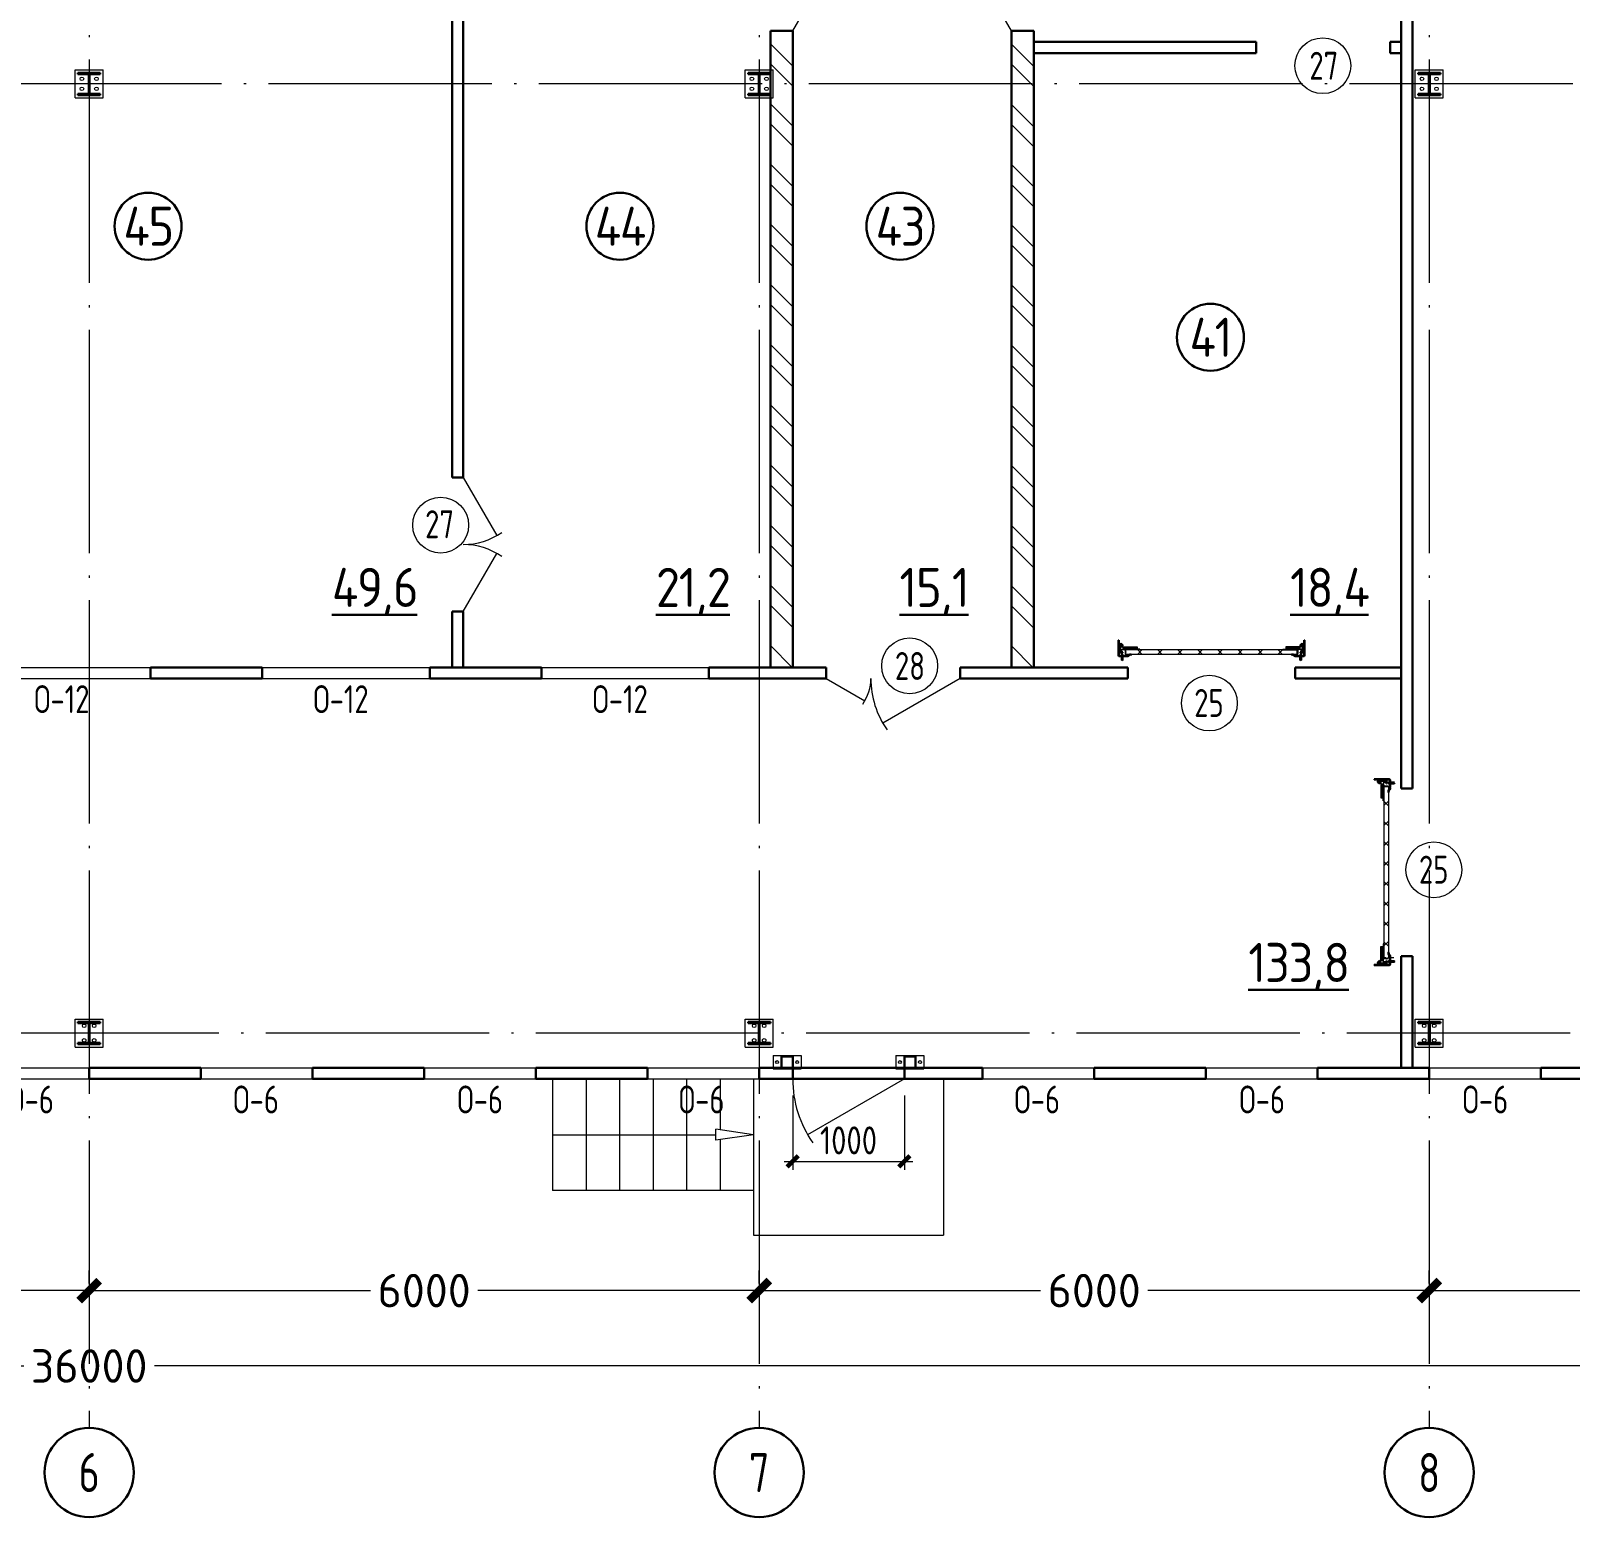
# Model space of a CAD drawing. Extents: x -965262 to 1142518, y -357520 to 71675.
# Drawn here: x -812975 to -799189, y -356582 to -343272 of the extents above; entities that cross this region are included whole.
import ezdxf

# ---------------------------------------------------------------- set-up
doc = ezdxf.new("R2010")
doc.units = 0
doc.header["$LTSCALE"] = 10
doc.linetypes.add('DOTE', pattern=[2.42, 2, -0.2, 0.02, -0.2])
doc.layers.get('0').update_dxf_attribs({"linetype": 'CONTINUOUS', "lineweight": 30})
doc.layers.get('Defpoints').update_dxf_attribs({"linetype": 'CONTINUOUS'})
doc.layers.add('DOTE', color=7, linetype='DOTE', lineweight=9)
doc.styles.add('GOST 2.304', font='isocpeur.ttf', dxfattribs={"width": 0.75, "height": 250})
doc.styles.add('GOST-2.304_Type-B', font='isocpeur.ttf', dxfattribs={"width": 0.9})
doc.styles.get("Standard").update_dxf_attribs({"font": 'isocpeur.ttf', "height": 300})
doc.styles.add('ГОСТ 2м', font='isocpeur.ttf', dxfattribs={"width": 0.8, "height": 250})
doc.dimstyles.get("Standard").update_dxf_attribs({"dimscale": 100, "dimtxt": 300, "dimasz": 1.8, "dimexe": 1.8, "dimexo": 0.625, "dimgap": 0.9, "dimtad": 0, "dimdec": 0, "dimzin": 0, "dimdsep": 46, "dimtxsty": 'Standard', "dimblk": 'ARCHTICK', "dimcen": 0.9, "dimclrd": 256, "dimclre": 256, "dimclrt": 256, "dimadec": 0, "dimazin": 0, "dimtfac": 1, "dimtdec": 0, "dimtofl": 0, "dimtmove": 0, "dimatfit": 3, "dimfxl": 1, "dimtolj": 1, "dimtzin": 0, "dimlwd": 15, "dimlwe": 15, "dimarcsym": 0})
doc.dimstyles.new('ГОСТ 2м', dxfattribs={"dimtxt": 250, "dimasz": 100, "dimexe": 75, "dimexo": 150, "dimgap": 62.5, "dimtad": 1, "dimdec": 0, "dimtxsty": 'ГОСТ 2м', "dimblk": 'ARCHTICK', "dimcen": 150, "dimdle": 75, "dimclrd": 256, "dimclre": 256, "dimclrt": 256, "dimadec": 0, "dimazin": 0, "dimtfac": 1, "dimtdec": 0, "dimtmove": 0, "dimatfit": 3, "dimldrblk": 'OBLIQUE', "dimfxl": 1, "dimlwd": 15, "dimlwe": 15, "dimarcsym": 0})

# ---------------------------------------------------------------- blocks, each defined once
blk = doc.blocks.new('EC3')
at = {"lineweight": 15}
for p, q in [((67649, 6194), (67649, 4528)), ((68449, 6194), (67649, 6194)), ((68449, 6194), (68449, 4528)), ((68449, 4528), (67649, 4528))]:
    blk.add_line(p, q, dxfattribs=at)
for p, q in [((68382, 5694), (67715, 5694)), ((67715, 5694), (67715, 5028)), ((68382, 5694), (68382, 5028)), ((68382, 5028), (67715, 5028))]:
    blk.add_line(p, q)
for centre in [(68049, 5961), (68049, 4761)]:
    blk.add_circle(centre, 86.7, dxfattribs=at)
blk = doc.blocks.new('MC2#1')
at = {"lineweight": 15}
for p, q in [((-47725, -10175), (-47475, -10175)), ((-47725, -10425), (-47725, -10175)), ((-47475, -10425), (-47475, -10175)), ((-47725, -10425), (-47475, -10425))]:
    blk.add_line(p, q, dxfattribs=at)
for p, q in [((-47700, -10200), (-47500, -10200)), ((-47700, -10212), (-47700, -10200)), ((-47500, -10212), (-47500, -10200)), ((-47700, -10212), (-47604, -10212)), ((-47604, -10388), (-47604, -10212)), ((-47596, -10388), (-47596, -10212)), ((-47596, -10212), (-47500, -10212)), ((-47700, -10400), (-47700, -10388)), ((-47700, -10388), (-47604, -10388)), ((-47700, -10400), (-47500, -10400)), ((-47596, -10388), (-47500, -10388)), ((-47500, -10400), (-47500, -10388))]:
    blk.add_line(p, q)
for centre, major_axis, start_param, end_param in [((-47645, -10235), (-11.3, -11.3), 0.785398, 7.068583), ((-47555, -10235), (-11.3, -11.3), 0.785398, 7.068583), ((-47645, -10365), (-11.3, 11.3), 2.356194490191857, 8.639379797371443), ((-47555, -10365), (-11.3, 11.3), 2.356194490191857, 8.639379797371443)]:
    blk.add_ellipse(centre, major_axis=major_axis, ratio=1, start_param=start_param, end_param=end_param, dxfattribs=at)
blk = doc.blocks.new('MC2')
at = {"lineweight": 15}
for p, q in [((68127, 41566), (68127, 39900)), ((69794, 41566), (68127, 41566)), ((69794, 41566), (69794, 39900)), ((69794, 39900), (68127, 39900))]:
    blk.add_line(p, q, dxfattribs=at)
for p, q in [((69627, 41400), (68294, 41400)), ((68294, 41400), (68294, 41320)), ((69627, 41400), (69627, 41320)), ((68934, 41320), (68294, 41320)), ((68934, 41320), (68934, 40146)), ((69627, 41320), (68987, 41320)), ((68987, 41320), (68987, 40146)), ((68934, 40146), (68294, 40146)), ((68294, 40146), (68294, 40066)), ((69627, 40066), (68294, 40066)), ((69627, 40146), (68987, 40146)), ((69627, 40146), (69627, 40066))]:
    blk.add_line(p, q)
for centre in [(68527, 41033), (68527, 40433), (69394, 41033), (69394, 40433)]:
    blk.add_circle(centre, 107, dxfattribs=at)
blk = doc.blocks.new('anchor.bolt')
for p, q in [((-0.07, 0), (-0.07, -0.72)), ((0.07, 0), (0.07, -0.06)), ((-0.1, -0.04), (-0.07, -0.03)), ((-0.1, -0.04), (0.09, -0.06)), ((0.07, -0.07), (-0.1, -0.04)), ((-0.1, -0.11), (-0.07, -0.1)), ((-0.1, -0.11), (0.09, -0.13)), ((0.07, -0.14), (-0.1, -0.11)), ((-0.1, -0.18), (-0.07, -0.17)), ((-0.1, -0.18), (0.09, -0.2)), ((0.07, -0.21), (-0.1, -0.18)), ((-0.1, -0.25), (-0.07, -0.24)), ((-0.1, -0.25), (0.09, -0.27)), ((0.07, -0.28), (-0.1, -0.25)), ((-0.1, -0.32), (-0.07, -0.31)), ((-0.1, -0.32), (0.09, -0.34)), ((0.07, -0.35), (-0.1, -0.32)), ((-0.1, -0.39), (-0.07, -0.38)), ((-0.1, -0.39), (0.09, -0.41)), ((0.07, -0.42), (-0.1, -0.39)), ((-0.1, -0.46), (-0.07, -0.45)), ((-0.1, -0.46), (0.09, -0.48)), ((0.07, -0.49), (-0.1, -0.46)), ((-0.1, -0.53), (-0.07, -0.52)), ((-0.1, -0.53), (0.09, -0.55)), ((0.07, -0.56), (-0.1, -0.53)), ((-0.09, -0.6), (-0.07, -0.59)), ((-0.09, -0.6), (0.09, -0.62)), ((0.07, -0.63), (-0.09, -0.6)), ((-0.07, -0.72), (0, -0.8)), ((-0.04, -0.62), (-0.06, -0.63)), ((-0.06, -0.64), (-0.06, -0.63)), ((-0.06, -0.73), (-0.06, -0.64)), ((0, -0.79), (-0.06, -0.73)), ((-0.01, -0.63), (-0.04, -0.62)), ((-0.03, -0.63), (0, -0.79)), ((-0.03, -0.63), (0.01, -0.78)), ((-0.02, -0.63), (0.01, -0.77)), ((-0.01, -0.63), (0.02, -0.76)), ((0.03, -0.69), (-0.01, -0.63)), ((0, -0.64), (0.03, -0.75)), ((0, -0.8), (0.07, -0.72)), ((0, -0.79), (0.03, -0.74)), ((0.01, -0.66), (0.03, -0.74)), ((0.03, -0.74), (0.03, -0.69)), ((0.07, -0.06), (0.09, -0.06)), ((0.09, -0.06), (0.07, -0.07)), ((0.07, -0.07), (0.07, -0.13)), ((0.07, -0.13), (0.09, -0.13)), ((0.09, -0.13), (0.07, -0.14)), ((0.07, -0.14), (0.07, -0.2)), ((0.07, -0.2), (0.09, -0.2)), ((0.09, -0.2), (0.07, -0.21)), ((0.07, -0.21), (0.07, -0.27)), ((0.07, -0.27), (0.09, -0.27)), ((0.09, -0.27), (0.07, -0.28)), ((0.07, -0.28), (0.07, -0.34)), ((0.07, -0.33), (0.09, -0.34)), ((0.09, -0.34), (0.07, -0.35)), ((0.07, -0.35), (0.07, -0.41)), ((0.07, -0.4), (0.09, -0.41)), ((0.09, -0.41), (0.07, -0.42)), ((0.07, -0.42), (0.07, -0.48)), ((0.07, -0.47), (0.09, -0.48)), ((0.09, -0.48), (0.07, -0.49)), ((0.07, -0.49), (0.07, -0.55)), ((0.07, -0.55), (0.09, -0.55)), ((0.09, -0.55), (0.07, -0.56)), ((0.07, -0.56), (0.07, -0.62)), ((0.09, -0.62), (0.07, -0.63)), ((0.07, -0.62), (0.09, -0.62)), ((0.07, -0.63), (0.07, -0.72))]:
    blk.add_line(p, q)
blk.add_arc((0.16, -0.64), 0.222, 187.9982, 219.836)
blk = doc.blocks.new('Крепеж_ворот')
at = {"lineweight": 15}
h = blk.add_hatch(dxfattribs=at)
h.set_pattern_fill('ANSI31', color=256, scale=2, angle=180)
h.set_pattern_definition([(225, (746089.599, 74802.7244), (4.49013, -4.49013), [])])
h.paths.add_polyline_path([(746087, 74804), (746087, 74802), (746091, 74802), (746094, 74802), (746094, 74804)], flags=17)
h.paths.add_polyline_path([(746116, 74802, 0.165118), (746120, 74803), (746124, 74806, -0.301689), (746131, 74807), (746135, 74805, 0.130081), (746138, 74804), (746142, 74804), (746142, 74806), (746138, 74806, -0.130081), (746136, 74807), (746133, 74809, 0.301689), (746123, 74808), (746118, 74805, -0.165112), (746116, 74804), (746064, 74804, -0.414223), (746061, 74807), (746061, 74868), (746059, 74868), (746059, 74869), (746059, 74870), (746059, 74870), (746059, 74871), (746059, 74872), (746059, 74872), (746059, 74873), (746059, 74874), (746059, 74875), (746059, 74876), (746059, 74876), (746059, 74877), (746059, 74877), (746059, 74878), (746059, 74879), (746059, 74879), (746061, 74879), (746061, 74945), (746058, 74945), (746058, 74807, 0.41422), (746064, 74802)])
h = blk.add_hatch(dxfattribs=at)
h.set_pattern_fill('ANSI31', color=256, scale=2, angle=90)
h.set_pattern_definition([(135, (736343.8085, 75928.334), (-4.490128, -4.490128), [])])
edge = h.paths.add_edge_path()
edge.add_ellipse((746065, 74838), major_axis=(-1.67, 1.67), ratio=1, start_angle=45, end_angle=135, ccw=False)
edge.add_line((746063, 74838), (746063, 74868))
edge.add_line((746063, 74868), (746061, 74868))
edge.add_line((746061, 74868), (746061, 74838))
edge.add_ellipse((746065, 74838), major_axis=(-2.89, 2.89), ratio=1, start_angle=45, end_angle=135)
edge.add_line((746065, 74834), (746097, 74834))
edge.add_line((746097, 74834), (746097, 74836))
edge.add_line((746097, 74836), (746065, 74836))
edge = h.paths.add_edge_path()
edge.add_ellipse((746065, 74890), major_axis=(2.89, 2.89), ratio=1, start_angle=106, end_angle=135)
edge.add_line((746061, 74890), (746061, 74879))
edge.add_line((746061, 74879), (746063, 74879))
edge.add_line((746063, 74879), (746063, 74890))
edge.add_ellipse((746065, 74890), major_axis=(-1.67, 1.67), ratio=1, start_angle=16, end_angle=45, ccw=False)
edge.add_line((746063, 74891), (746070, 74904))
edge.add_ellipse((746079, 74899), major_axis=(7.45, 7.45), ratio=1, start_angle=-3, end_angle=106, ccw=False)
edge.add_line((746087, 74906), (746097, 74894))
edge.add_line((746097, 74894), (746099, 74895))
edge.add_line((746099, 74895), (746088, 74907))
edge.add_ellipse((746079, 74899), major_axis=(8.67, 8.67), ratio=1, start_angle=-3, end_angle=106)
edge.add_line((746068, 74905), (746062, 74892))
h = blk.add_hatch(color=256, dxfattribs=at)
h.dxf.hatch_style = 1
h.paths.add_polyline_path([(746146, 74809), (746143, 74810, 0.10613), (746142, 74810), (746136, 74809, -0.181324), (746135, 74810, 0.335683), (746120, 74809, -0.119126), (746119, 74809, 0.371631), (746118, 74808), (746118, 74808, 0.451909), (746119, 74807, 0.124341), (746121, 74808, -0.343618), (746134, 74808, 0.181324), (746137, 74808), (746143, 74808, -0.110452), (746143, 74808), (746147, 74807, -0.710497), (746147, 74805), (746143, 74804), (746136, 74804, -0.178994), (746133, 74805, 0.369834), (746130, 74805, -0.178993), (746127, 74804), (746122, 74804, 0.120709), (746122, 74804), (746120, 74803, -0.017147), (746119, 74802, 0.538795), (746120, 74802), (746127, 74802, 0.207608), (746131, 74804, -0.433918), (746132, 74804, 0.207608), (746135, 74802), (746143, 74802, 0.079707), (746143, 74802), (746148, 74804, 0.461502), (746149, 74807, -0.250825), (746149, 74808, -0.128039), (746173, 74816, 0.416657), (746174, 74816), (746174, 74817, 0.409849), (746173, 74817, 0.127248)])
for p, q in [((746058, 74807), (746058, 74945)), ((746058, 74945), (746061, 74945)), ((746059, 74879), (746063, 74879)), ((746059, 74868), (746059, 74879)), ((746059, 74868), (746063, 74868)), ((746061, 74879), (746061, 74945)), ((746061, 74879), (746061, 74890)), ((746061, 74807), (746061, 74868)), ((746061, 74838), (746061, 74868)), ((746068, 74905), (746062, 74892)), ((746070, 74904), (746063, 74891)), ((746063, 74838), (746063, 74890)), ((746064, 74883), (746063, 74883)), ((746064, 74865), (746063, 74865)), ((746064, 74883), (746064, 74874)), ((746067, 74880), (746064, 74883)), ((746064, 74875), (746064, 74873)), ((746064, 74874), (746064, 74865)), ((746067, 74868), (746064, 74865)), ((746067, 74880), (746067, 74875)), ((746067, 74873), (746067, 74868)), ((746087, 74906), (746097, 74894)), ((746088, 74907), (746099, 74895)), ((746097, 74894), (746099, 74895)), ((746064, 74804), (746116, 74804)), ((746064, 74802), (746116, 74802)), ((746097, 74836), (746065, 74836)), ((746097, 74834), (746065, 74834)), ((746079, 74806), (746102, 74806)), ((746079, 74806), (746079, 74804)), ((746079, 74804), (746102, 74804)), ((746082, 74814), (746081, 74813)), ((746081, 74813), (746081, 74806)), ((746099, 74814), (746082, 74814)), ((746086, 74813), (746086, 74806)), ((746095, 74813), (746095, 74806)), ((746097, 74834), (746097, 74836)), ((746099, 74814), (746100, 74813)), ((746100, 74813), (746100, 74806)), ((746102, 74806), (746102, 74804)), ((746118, 74805), (746123, 74808)), ((746120, 74803), (746124, 74806)), ((746135, 74805), (746131, 74807)), ((746136, 74807), (746133, 74809)), ((746142, 74806), (746138, 74806)), ((746138, 74804), (746142, 74804)), ((746142, 74806), (746142, 74804)), ((746142, 74804), (746142, 74806)), ((746143, 74804), (746147, 74805)), ((746143, 74802), (746148, 74804)), ((746174, 74817), (746174, 74816))]:
    blk.add_line(p, q)
for p, q in [((746061, 74879), (746061, 74881)), ((746061, 74834), (746061, 74868)), ((746063, 74883), (746063, 74874)), ((746063, 74874), (746063, 74865)), ((746073, 74842), (746073, 74905)), ((746073, 74896), (746077, 74892)), ((746073, 74851), (746077, 74855)), ((746074, 74886), (746074, 74861)), ((746074, 74880), (746076, 74880)), ((746074, 74867), (746076, 74867)), ((746076, 74886), (746076, 74883)), ((746076, 74883), (746076, 74886)), ((746076, 74886), (746077, 74886)), ((746076, 74864), (746076, 74883)), ((746077, 74873), (746076, 74880)), ((746076, 74880), (746076, 74867)), ((746077, 74873), (746076, 74867)), ((746076, 74864), (746076, 74861)), ((746076, 74864), (746076, 74861)), ((746076, 74861), (746077, 74861)), ((746077, 74886), (746077, 74892)), ((746077, 74861), (746077, 74855)), ((746081, 74898), (746081, 74886)), ((746081, 74849), (746081, 74861)), ((746087, 74898), (746082, 74898)), ((746082, 74886), (746087, 74886)), ((746082, 74861), (746087, 74861)), ((746087, 74899), (746087, 74898)), ((746087, 74886), (746087, 74898)), ((746087, 74886), (746098, 74886)), ((746087, 74849), (746087, 74861)), ((746087, 74861), (746098, 74861)), ((746099, 74885), (746099, 74883)), ((746099, 74883), (746099, 74864)), ((746099, 74882), (746100, 74882)), ((746099, 74865), (746100, 74865)), ((746099, 74862), (746099, 74864)), ((746100, 74861), (746100, 74886)), ((746100, 74886), (746110, 74886)), ((746100, 74861), (746110, 74861)), ((746110, 74861), (746110, 74886)), ((746110, 74881), (746225, 74881)), ((746110, 74865), (746212, 74865)), ((746114, 74877), (746225, 74877)), ((746250, 74859), (746250, 74863)), ((746087, 74849), (746082, 74849)), ((746087, 74847), (746087, 74849))]:
    blk.add_line(p, q, dxfattribs=at)
at = {"lineweight": 15, "ltscale": 0.5}
for p, q in [((746076, 74886), (746074, 74886)), ((746076, 74861), (746074, 74861))]:
    blk.add_line(p, q, dxfattribs=at)
at = {"lineweight": 15, "extrusion": (-1.7375e-14, 1, 0)}
for p, q in [((746113, 74884), (746225, 74884)), ((746113, 74863), (746113, 74884)), ((746113, 74863), (746136, 74863)), ((746117, 74857), (746117, 74829)), ((746121, 74857), (746121, 74829)), ((746123, 74863), (746123, 74863)), ((746250, 74863), (746123, 74863)), ((746250, 74859), (746123, 74859)), ((746136, 74882), (746157, 74882)), ((746136, 74863), (746136, 74882)), ((746157, 74882), (746157, 74863)), ((746157, 74863), (746212, 74863)), ((746117, 74826), (746119, 74823)), ((746119, 74823), (746123, 74825)), ((746123, 74825), (746121, 74828)), ((746124, 74840), (746124, 74849))]:
    blk.add_line(p, q, dxfattribs=at)
at = {"lineweight": 15, "ltscale": 0.5, "extrusion": (-1.7375e-14, 1, 0)}
for p, q in [((746113, 74880), (746225, 74880)), ((746136, 74866), (746113, 74866)), ((746115, 74871), (746120, 74871)), ((746121, 74857), (746117, 74857)), ((746117, 74852), (746117, 74854)), ((746123, 74869), (746123, 74863)), ((746123, 74863), (746123, 74859)), ((746140, 74863), (746140, 74859)), ((746153, 74863), (746153, 74859)), ((746212, 74866), (746157, 74866)), ((746173, 74863), (746173, 74859)), ((746121, 74840), (746117, 74840)), ((746117, 74837), (746117, 74835)), ((746121, 74829), (746117, 74829)), ((746120, 74839), (746120, 74850)), ((746124, 74848), (746120, 74848)), ((746124, 74841), (746120, 74841))]:
    blk.add_line(p, q, dxfattribs=at)
at = {"lineweight": 15, "extrusion": (-2.77556e-16, -1, 0)}
for p, q in [((746225, 74866), (746114, 74866)), ((746128, 74866), (746128, 74863)), ((746138, 74866), (746138, 74863)), ((746164, 74866), (746164, 74863)), ((746174, 74866), (746174, 74863)), ((746201, 74866), (746201, 74863)), ((746210, 74866), (746210, 74863)), ((746225, 74884), (746225, 74863))]:
    blk.add_line(p, q, dxfattribs=at)
at = {"extrusion": (-1, -4.26669e-14, 0)}
for p, q in [((746118, 74808), (746118, 74808)), ((746136, 74809), (746142, 74810)), ((746143, 74808), (746137, 74808)), ((746143, 74810), (746146, 74809)), ((746147, 74807), (746143, 74808))]:
    blk.add_line(p, q, dxfattribs=at)
at = {"extrusion": (-1, -4.2422e-14, 1.22461e-16)}
for p, q in [((746119, 74803), (746122, 74804)), ((746127, 74802), (746120, 74802)), ((746122, 74804), (746127, 74804)), ((746143, 74802), (746135, 74802)), ((746136, 74804), (746143, 74804))]:
    blk.add_line(p, q, dxfattribs=at)
at = {"lineweight": 15}
for centre, radius, start, end in [((746079, 74899), 8.28, 0, 136.0097), ((746077, 74883), 0.956, 180, 270), ((746077, 74883), 0.75, 180, 270), ((746077, 74864), 0.956, 90, 180), ((746077, 74864), 0.75, 90, 180), ((746076, 74892), 0.375, 0, 45), ((746076, 74855), 0.375, 315, 0), ((746082, 74898), 0.375, 91, 180), ((746082, 74886), 0.75, 180, 270), ((746082, 74861), 0.75, 90, 180), ((746098, 74885), 0.375, 0, 90), ((746098, 74862), 0.375, 270, 0), ((746123, 74857), 5.92, 90, 180), ((746123, 74857), 1.87, 90, 180), ((746079, 74847), 8.28, 223.9903, 0), ((746082, 74849), 0.375, 180, 269), ((746123, 74829), 5.92, 180, 199.6464), ((746129, 74855), 8.15, 194.9986, 233.9214), ((746129, 74833), 8.15, 126.0786, 165.0014), ((746123, 74829), 1.87, 180, 185.5313)]:
    blk.add_arc(centre, radius, start, end, dxfattribs=at)
for centre, radius, start, end in [((746064, 74807), 5.62, 180, 270), ((746064, 74807), 3.11, 180, 270), ((746082, 74804), 10.4, 68.2753, 87.8782), ((746091, 74798), 16.2, 73.306, 107.292), ((746099, 74804), 10.4, 92.1218, 111.7247), ((746116, 74807), 3.11, 270, 307.5043), ((746116, 74807), 5.62, 270, 307.5043), ((746119, 74808), 0.586, 91.7247, 173.2711), ((746119, 74807), 0.586, 173.2711, 270.547), ((746118, 74812), 3.52, 271.7247, 298.8983), ((746118, 74812), 5.21, 270.547, 298.8983), ((746128, 74799), 12.4, 54.8903, 129.1143), ((746128, 74799), 10.7, 54.8903, 130.7448), ((746128, 74801), 8.97, 60.3534, 127.5043), ((746128, 74801), 8.97, 60.3534, 127.5043), ((746128, 74801), 8.97, 60.3534, 127.5043), ((746128, 74801), 6.46, 60.3534, 127.5043), ((746136, 74811), 3.54, 234.8903, 276), ((746136, 74811), 1.86, 234.8903, 276), ((746138, 74810), 5.62, 240.3534, 270), ((746138, 74810), 3.11, 240.3534, 270), ((746143, 74810), 0.292, 71.7675, 96), ((746143, 74808), 0.292, 70.7873, 96), ((746176, 74761), 56.8, 93.2805, 122.2878), ((746147, 74806), 0.562, 289.2127, 70.7873), ((746147, 74806), 2.25, 288.2291, 27.3228), ((746176, 74765), 50.3, 93.6593, 122.8448), ((746150, 74807), 0.586, 151, 207.3228), ((746173, 74817), 0.6, 4.1357, 93.2805), ((746173, 74816), 0.6, 273.6593, 4.1357)]:
    blk.add_arc(centre, radius, start, end)
at = {"lineweight": 15, "ltscale": 0.5}
for centre, radius, start, end in [((746119, 74852), 2.25, 195, 270), ((746119, 74836), 2.25, 90, 165), ((746119, 74850), 0.375, 0, 90), ((746119, 74839), 0.375, 270, 0)]:
    blk.add_arc(centre, radius, start, end, dxfattribs=at)
at = {"extrusion": (-1.22461e-16, -5.20252e-30, -1)}
for centre, radius, start, end in [((-746120, 74802), 0.187, 270, 62.4687), ((-746122, 74803), 0.586, 62.4687, 90), ((-746127, 74809), 4.69, 229.4077, 270), ((-746127, 74807), 4.69, 223.0863, 270), ((-746131, 74803), 2.32, 49.4077, 130.5923), ((-746131, 74803), 0.637, 43.0863, 136.9137), ((-746135, 74807), 4.69, 270, 316.9137), ((-746136, 74809), 4.69, 270, 310.5923), ((-746143, 74804), 0.292, 250.7873, 270), ((-746143, 74802), 0.292, 251.7709, 270)]:
    blk.add_arc(centre, radius, start, end, dxfattribs=at)
at = {"extrusion": (0, 0, -1)}
for centre, major_axis, start_param, end_param in [((746065, 74890), (2.89, 2.89), 3.926991, 4.433136), ((746065, 74890), (-1.67, 1.67), 5.497787, 6.003933), ((746079, 74899), (8.67, 8.67), 4.433136, 6.335545), ((746079, 74899), (7.45, 7.45), 4.433136, 6.335545), ((746065, 74838), (-2.89, 2.89), 3.926991, 5.497787), ((746065, 74838), (-1.67, 1.67), 3.926991, 5.497787)]:
    blk.add_ellipse(centre, major_axis=major_axis, ratio=1, start_param=start_param, end_param=end_param, dxfattribs=at)
for points in [[(746067, 74875), (746066, 74875), (746064, 74875)], [(746064, 74873), (746066, 74873), (746067, 74873)]]:
    blk.add_rational_spline(points, [1, 1.01284142743, 1], degree=2)
at = {"lineweight": 15, "ltscale": 0.5}
for points, knots in [([(746115, 74871), (746115, 74871), (746114, 74871), (746114, 74871), (746114, 74872), (746113, 74872), (746113, 74872), (746113, 74873), (746113, 74873), (746113, 74873)], [0.37141352, 0.37141352, 0.37141352, 0.37141352, 0.39402571, 0.39402571, 0.41663789, 0.41663789, 0.43959523, 0.43959523, 0.46255257, 0.46255257, 0.46255257, 0.46255257]), ([(746123, 74869), (746123, 74869), (746123, 74869), (746122, 74870), (746122, 74870), (746122, 74871), (746122, 74871), (746121, 74871), (746121, 74871), (746120, 74871)], [0.28027447, 0.28027447, 0.28027447, 0.28027447, 0.30323181, 0.30323181, 0.32618916, 0.32618916, 0.34880134, 0.34880134, 0.37141352, 0.37141352, 0.37141352, 0.37141352])]:
    blk.add_open_spline(points, degree=3, knots=knots, dxfattribs=at)
at = {"lineweight": 15}
for points in [[(746117, 74827), (746117, 74827), (746117, 74826), (746117, 74826)], [(746121, 74828), (746121, 74828), (746121, 74828), (746121, 74829)]]:
    blk.add_open_spline(points, degree=3, dxfattribs=at)
at = {"xscale": -50.80000000000001, "yscale": 50.80000000000001, "zscale": 50.80000000000001}
blk.add_blockref('anchor.bolt', (746091, 74804), dxfattribs=at)
blk = doc.blocks.new('_ArchTick')
at = {"color": 0, "linetype": 'ByBlock', "lineweight": 0, "const_width": 0.4}
blk.add_lwpolyline([(-0.5, -0.5), (0.5, 0.5)], dxfattribs=at)
blk = doc.blocks.new('*D2676')
at = {"lineweight": 15, "transparency": 16777216}
for p, q in [((-800452, -354490), (-800452, -354373)), ((-794452, -354490), (-794452, -354373)), ((-800452, -354553), (-797932, -354553)), ((-794452, -354553), (-796972, -354553))]:
    blk.add_line(p, q, dxfattribs=at)
at = {"layer": 'Defpoints', "color": 0, "lineweight": 30, "transparency": 16777216}
for p in [(-800452, -354553), (-800452, -354553), (-794452, -354553)]:
    blk.add_point(p, dxfattribs=at)
at = {"lineweight": 15, "transparency": 16777216, "xscale": 180, "yscale": 180, "zscale": 180, "rotation": 180}
blk.add_blockref('_ArchTick', (-800452, -354553), dxfattribs=at)
at = {"lineweight": 15, "transparency": 16777216, "xscale": 180, "yscale": 180, "zscale": 180}
blk.add_blockref('_ArchTick', (-794452, -354553), dxfattribs=at)
at = {"lineweight": 15, "transparency": 16777216, "insert": (-797452, -354553), "char_height": 300, "attachment_point": 5}
blk.add_mtext('\\A1;6000', dxfattribs=at)
blk = doc.blocks.new('*D2680')
at = {"lineweight": 15, "transparency": 16777216}
for p, q in [((-806452, -354490), (-806452, -354373)), ((-800452, -354490), (-800452, -354373)), ((-806452, -354553), (-803932, -354553)), ((-800452, -354553), (-802972, -354553))]:
    blk.add_line(p, q, dxfattribs=at)
at = {"layer": 'Defpoints', "color": 0, "lineweight": 30, "transparency": 16777216}
for p in [(-806452, -354553), (-806452, -354553), (-800452, -354553)]:
    blk.add_point(p, dxfattribs=at)
at = {"lineweight": 15, "transparency": 16777216, "xscale": 180, "yscale": 180, "zscale": 180, "rotation": 180}
blk.add_blockref('_ArchTick', (-806452, -354553), dxfattribs=at)
at = {"lineweight": 15, "transparency": 16777216, "xscale": 180, "yscale": 180, "zscale": 180}
blk.add_blockref('_ArchTick', (-800452, -354553), dxfattribs=at)
at = {"lineweight": 15, "transparency": 16777216, "insert": (-803452, -354553), "char_height": 300, "attachment_point": 5}
blk.add_mtext('\\A1;6000', dxfattribs=at)
blk = doc.blocks.new('*D2681')
at = {"lineweight": 15, "transparency": 16777216}
for p, q in [((-812452, -354490), (-812452, -354373)), ((-806452, -354490), (-806452, -354373)), ((-812452, -354553), (-809932, -354553)), ((-806452, -354553), (-808972, -354553))]:
    blk.add_line(p, q, dxfattribs=at)
at = {"layer": 'Defpoints', "color": 0, "lineweight": 30, "transparency": 16777216}
for p in [(-812452, -354553), (-812452, -354553), (-806452, -354553)]:
    blk.add_point(p, dxfattribs=at)
at = {"lineweight": 15, "transparency": 16777216, "xscale": 180, "yscale": 180, "zscale": 180, "rotation": 180}
blk.add_blockref('_ArchTick', (-812452, -354553), dxfattribs=at)
at = {"lineweight": 15, "transparency": 16777216, "xscale": 180, "yscale": 180, "zscale": 180}
blk.add_blockref('_ArchTick', (-806452, -354553), dxfattribs=at)
at = {"lineweight": 15, "transparency": 16777216, "insert": (-809452, -354553), "char_height": 300, "attachment_point": 5}
blk.add_mtext('\\A1;6000', dxfattribs=at)
blk = doc.blocks.new('*D2682')
at = {"lineweight": 15, "transparency": 16777216}
for p, q in [((-818452, -354490), (-818452, -354373)), ((-812452, -354490), (-812452, -354373)), ((-818452, -354553), (-815932, -354553)), ((-812452, -354553), (-814972, -354553))]:
    blk.add_line(p, q, dxfattribs=at)
at = {"layer": 'Defpoints', "color": 0, "lineweight": 30, "transparency": 16777216}
for p in [(-818452, -354553), (-818452, -354553), (-812452, -354553)]:
    blk.add_point(p, dxfattribs=at)
at = {"lineweight": 15, "transparency": 16777216, "xscale": 180, "yscale": 180, "zscale": 180, "rotation": 180}
blk.add_blockref('_ArchTick', (-818452, -354553), dxfattribs=at)
at = {"lineweight": 15, "transparency": 16777216, "xscale": 180, "yscale": 180, "zscale": 180}
blk.add_blockref('_ArchTick', (-812452, -354553), dxfattribs=at)
at = {"lineweight": 15, "transparency": 16777216, "insert": (-815452, -354553), "char_height": 300, "attachment_point": 5}
blk.add_mtext('\\A1;6000', dxfattribs=at)
blk = doc.blocks.new('*D2689')
at = {"lineweight": 15, "transparency": 16777216}
for p, q in [((-830452, -355165), (-830452, -355048)), ((-794452, -355165), (-794452, -355048)), ((-830452, -355228), (-813037, -355228)), ((-794452, -355228), (-811867, -355228))]:
    blk.add_line(p, q, dxfattribs=at)
at = {"layer": 'Defpoints', "color": 0, "lineweight": 30, "transparency": 16777216}
for p in [(-830452, -355228), (-794452, -355228, -1451), (-794452, -355228)]:
    blk.add_point(p, dxfattribs=at)
at = {"lineweight": 15, "transparency": 16777216, "xscale": 180, "yscale": 180, "zscale": 180, "rotation": 180}
blk.add_blockref('_ArchTick', (-830452, -355228), dxfattribs=at)
at = {"lineweight": 15, "transparency": 16777216, "xscale": 180, "yscale": 180, "zscale": 180}
blk.add_blockref('_ArchTick', (-794452, -355228), dxfattribs=at)
at = {"lineweight": 15, "transparency": 16777216, "insert": (-812452, -355228), "char_height": 300, "attachment_point": 5}
blk.add_mtext('\\A1;36000', dxfattribs=at)
blk = doc.blocks.new('*D2708')
at = {"lineweight": 15, "transparency": 16777216}
for p, q in [((-806152, -352807), (-806152, -353471)), ((-805152, -352807), (-805152, -353471)), ((-806227, -353396), (-805077, -353396))]:
    blk.add_line(p, q, dxfattribs=at)
at = {"layer": 'Defpoints', "color": 0, "lineweight": 30, "transparency": 16777216}
for p in [(-806152, -352657, 1808), (-805152, -352657, 1808), (-805152, -353396)]:
    blk.add_point(p, dxfattribs=at)
at = {"lineweight": 15, "transparency": 16777216, "xscale": 100, "yscale": 100, "zscale": 100, "rotation": 180}
blk.add_blockref('_ArchTick', (-806152, -353396), dxfattribs=at)
at = {"lineweight": 15, "transparency": 16777216, "xscale": 100, "yscale": 100, "zscale": 100}
blk.add_blockref('_ArchTick', (-805152, -353396), dxfattribs=at)
at = {"lineweight": 30, "transparency": 16777216, "insert": (-805652, -353208), "char_height": 250, "attachment_point": 5, "style": 'ГОСТ 2м'}
blk.add_mtext('1000', dxfattribs=at)
blk = doc.blocks.new('_Oblique')
at = {"color": 0, "linetype": 'ByBlock', "lineweight": -2}
blk.add_line((-0.5, -0.5), (0.5, 0.5), dxfattribs=at)

msp = doc.modelspace()

# ---------------------------------------------------------------- hatches: boundary and pattern name
at = {"lineweight": 15}
h = msp.add_hatch(dxfattribs=at)
h.set_pattern_fill('ANSI32', color=256, scale=40, angle=90)
h.set_pattern_definition([(135, (-1267480.36, -422871.15), (-269.40768, -269.40768), []), (135, (-1267480.36, -422691.54), (-269.40768, -269.40768), [])])
h.paths.add_polyline_path([(-806152, -341247), (-805822, -341247), (-805822, -341047), (-806252, -341047), (-806252, -341247), (-806352, -341247), (-806352, -342072), (-806152, -342072)])
h.paths.add_polyline_path([(-804192, -340437), (-803992, -340437), (-803992, -342072), (-804192, -342072), (-804192, -341247), (-804622, -341247), (-804622, -341047), (-804192, -341047)])
h.paths.add_polyline_path([(-831102, -341735.2), (-831123.5, -341699.4), (-831102, -341686.4), (-831102, -341247), (-830152, -341247), (-830152, -341047), (-831302, -341047), (-831302, -344047), (-830307, -344047), (-830307, -343847), (-830327, -343847), (-830327, -343872), (-830577, -343872), (-830577, -343847), (-831102, -343847)])
h.paths.add_polyline_path([(-827882, -341047), (-829752, -341047), (-829752, -341247), (-827882, -341247)])
h.paths.add_polyline_path([(-828082, -343847), (-829107, -343847), (-829107, -344047), (-828282, -344047), (-828282, -348972), (-828082, -348972)])
h.paths.add_polyline_path([(-826382, -343447), (-826582, -343447), (-826582, -348972), (-826382, -348972)])
h.paths.add_polyline_path([(-826382, -341047), (-826682, -341047), (-826682, -341247), (-826582, -341247), (-826582, -342247), (-826382, -342247)])
h.paths.add_polyline_path([(-806152, -343272), (-806352, -343272), (-806352, -343622), (-806327, -343622), (-806327, -343872), (-806352, -343872), (-806352, -348972), (-806152, -348972)])
h.paths.add_polyline_path([(-803992, -343272), (-804192, -343272), (-804192, -348972), (-803992, -348972)])
h = msp.add_hatch(dxfattribs=at)
h.set_pattern_fill('ANSI37', color=256, scale=40, angle=90)
h.set_pattern_definition([(135, (-803761.59, -348835.2), (-89.8026, -89.8026), []), (225, (-803761.59, -348835.2), (89.8026, -89.8026), [])])
h.paths.add_polyline_path([(-803168.4, -348816.1), (-804268.4, -348816.1), (-804268.4, -348856.1), (-803168.4, -348856.1)], flags=16)
h.paths.add_polyline_path([(-801635.6, -348816.1), (-804268.4, -348816.1), (-804268.4, -348856.1), (-801635.6, -348856.1)])
h = msp.add_hatch(dxfattribs=at)
h.set_pattern_fill('ANSI37', color=256, scale=40, angle=180)
h.set_pattern_definition([(225, (-800838.8, -352166.52), (89.8026, -89.8026), []), (315, (-800838.8, -352166.52), (89.8026, 89.8026), [])])
h.paths.add_polyline_path([(-800857.9, -351573.3), (-800857.9, -352673.3), (-800817.9, -352673.3), (-800817.9, -351573.3)], flags=16)
h.paths.add_polyline_path([(-800857.9, -350040.6), (-800857.9, -352673.3), (-800817.9, -352673.3), (-800817.9, -350040.6)])

# ---------------------------------------------------------------- linework, layer by layer
at = {"extrusion": (0, 0, -1)}
for p, q in [((-809202, -347272), (-809202, -341247)), ((-809102, -341247), (-809102, -347272)), ((-800702, -341247), (-800702, -350056.9)), ((-800602, -350056.9), (-800602, -341247)), ((-806352, -348972), (-806352, -343272)), ((-806152, -343272), (-806352, -343272)), ((-806152, -348972), (-806152, -343272)), ((-804192, -343272), (-803992, -343272)), ((-804192, -348972), (-804192, -343272)), ((-803992, -348972), (-803992, -343272)), ((-803992, -343372), (-802002, -343372)), ((-803992, -343372), (-803992, -343472)), ((-802002, -343372), (-802002, -343472)), ((-800802, -343372, 1808.5), (-800702, -343372)), ((-800802, -343472), (-800802, -343372)), ((-800702, -343472), (-800702, -343372)), ((-802002, -343472), (-803992, -343472)), ((-800702, -343472), (-800802, -343472)), ((-809202, -348972), (-809202, -348472)), ((-809102, -348472), (-809102, -348972)), ((-811902, -348972), (-810902, -348972)), ((-809402, -348972), (-808402, -348972)), ((-806902, -348972), (-805852, -348972)), ((-806152, -348972), (-806352, -348972)), ((-806152, -348972), (-806352, -348972)), ((-805852, -348972), (-805852, -349072)), ((-804652, -348972), (-803152, -348972)), ((-804652, -349072), (-804652, -348972)), ((-803992, -348972), (-804192, -348972)), ((-803152, -348972), (-803152, -349072)), ((-801652, -348972), (-800702, -348972)), ((-801652, -349072), (-801652, -348972)), ((-810902, -349072), (-811902, -349072)), ((-808402, -349072), (-809402, -349072)), ((-805852, -349072), (-806902, -349072)), ((-803152, -349072), (-804652, -349072)), ((-800702, -349072), (-801652, -349072)), ((-800702, -351556.9), (-800702, -352557)), ((-800602, -352557), (-800602, -351556.9)), ((-800702, -352557), (-800602, -352557))]:
    msp.add_line(p, q, dxfattribs=at)
at = {"lineweight": 15}
for p, q in [((-806152, -343272), (-805852, -342752.4)), ((-804192, -343272), (-804492, -342752.4)), ((-809102, -347272), (-808802, -347791.6)), ((-809102, -348472), (-808802, -347952.4)), ((-801635.6, -348816.1), (-803168.4, -348816.1)), ((-803168.4, -348856.1), (-803168.4, -348816.1)), ((-801635.6, -348856.1), (-803168.4, -348856.1)), ((-801635.6, -348856.1), (-801635.6, -348816.1)), ((-813402, -348972), (-811902, -348972)), ((-810902, -348972), (-809402, -348972)), ((-808402, -348972), (-806902, -348972)), ((-813402, -349072), (-811902, -349072)), ((-810902, -349072), (-809402, -349072)), ((-808402, -349072), (-806902, -349072)), ((-805852, -349072), (-805505.6, -349272)), ((-804652, -349072), (-805344.8, -349472)), ((-800857.9, -350040.6), (-800857.9, -351573.3)), ((-800817.9, -350040.6), (-800857.9, -350040.6)), ((-800817.9, -350040.6), (-800817.9, -351573.3)), ((-800767.9, -351573.3), (-800807.9, -351573.3)), ((-813452, -352557), (-812452, -352557, 0)), ((-811452, -352557, -4385.1), (-810452, -352557, -1125.3)), ((-809452, -352557, 0), (-808452, -352557)), ((-807452, -352557, 0), (-806452, -352557, 0)), ((-806152, -352557, 1808.5), (-805152, -352557, 1808.5)), ((-804452, -352557, -1451.3), (-803452, -352557, 1808.5)), ((-802452, -352557, -3733.1), (-801452, -352557, 0)), ((-800452, -352557, 0), (-799452, -352557, 0)), ((-813452, -352657), (-812452, -352657, 0)), ((-811452, -352657, -1125.3), (-810452, -352657, 2134.5)), ((-809452, -352657, 0), (-808452, -352657, 0)), ((-808301.9, -352657, 1808.5), (-808301.9, -353657, 1808.5)), ((-808001.9, -352657, 1808.5), (-808001.9, -353657, 1808.5)), ((-807701.9, -352657, 1808.5), (-807701.9, -353657, 1808.5)), ((-807452, -352657, 0), (-806452, -352657, 0)), ((-807401.9, -352657, 1808.5), (-807401.9, -353657, 1808.5)), ((-807101.9, -352657, 1808.5), (-807101.9, -353657, 1808.5)), ((-806801.9, -352657, 1808.5), (-806801.9, -353113.7, 1808.5)), ((-806501.9, -352657, 1808.5), (-806501.9, -354057, 1808.5)), ((-805152, -352657, 1808.5), (-806018, -353157, 1808.5)), ((-804802, -352657, 1808.5), (-804802, -354057, 1808.5)), ((-804452, -352657, 1808.5), (-803452, -352657, 5068.3)), ((-802452, -352657, -473.4), (-801452, -352657, 0)), ((-800452, -352657, 0), (-799452, -352657, 0)), ((-808301.9, -353157, 1808.5), (-806841.2, -353157, 1808.5)), ((-806501.9, -353157, 1808.5), (-806841.2, -353108, 1808.5)), ((-806841.2, -353206, 1808.5), (-806841.2, -353108, 1808.5)), ((-806501.9, -353157, 1808.5), (-806841.2, -353206, 1808.5)), ((-806801.9, -353200.3, 1808.5), (-806801.9, -353657, 1808.5)), ((-806501.9, -354057, 1808.5), (-804802, -354057, 1808.5))]:
    msp.add_line(p, q, dxfattribs=at)
for p, q in [((-809202, -347272), (-809102, -347272)), ((-809202, -348472), (-809102, -348472)), ((-811902, -349072), (-811902, -348972)), ((-810902, -349072), (-810902, -348972)), ((-809402, -349072), (-809402, -348972)), ((-808402, -349072), (-808402, -348972)), ((-806902, -349072), (-806902, -348972)), ((-800702, -348972), (-800702, -349072)), ((-800602, -350057), (-800702, -350057, 1808.5)), ((-800602, -351556.9), (-800702, -351556.9)), ((-812452, -352557, 0), (-812452, -352657, 1808.5)), ((-811452, -352557), (-811452, -352657, 0)), ((-810452, -352557), (-810452, -352657)), ((-809452, -352557, 0), (-809452, -352657, 0)), ((-808452, -352557), (-808452, -352657)), ((-807452, -352657, 0), (-807452, -352557, 0)), ((-806452, -352657, 0), (-806452, -352557, 0)), ((-806152, -352657, 1808.5), (-806152, -352557, 1808.5)), ((-805152, -352557, 1808.5), (-805152, -352657, 1808.5)), ((-804452, -352557, -1451.3), (-804452, -352657, 1808.5)), ((-803452, -352557, -3259.8), (-803452, -352657, 0)), ((-802452, -352557, 0), (-802452, -352657, 0)), ((-801452, -352557, 0), (-801452, -352657, 0)), ((-800452, -352557, 0), (-800452, -352657, 0)), ((-799452, -352557, 0), (-799452, -352657, 0))]:
    msp.add_line(p, q)
at = {"ltscale": 200}
for p, q in [((-811452, -352557), (-812452, -352557, 0)), ((-809452, -352557, 0), (-810452, -352557)), ((-807452, -352557, 786.3), (-808452, -352557, 0)), ((-806152, -352557, 1808.5), (-806452, -352557, 1572.6)), ((-804452, -352557, 1808.5), (-805152, -352557, 1808.5)), ((-802452, -352557), (-803452, -352557, 1808.5)), ((-800452, -352557, 0), (-801452, -352557, 0)), ((-798752, -352557, 1808.5), (-799452, -352557, 0)), ((-811452, -352657), (-812452, -352657, 1808.5)), ((-809452, -352657, 0), (-810452, -352657, 0)), ((-807452, -352657, 786.3), (-808452, -352657, 0)), ((-806152, -352657, 1808.5), (-806452, -352657, 1572.6)), ((-804452, -352657, 1808.5), (-805152, -352657, 1808.5)), ((-802452, -352657, 0), (-803452, -352657, 1808.5)), ((-800452, -352657, 0), (-801452, -352657, 0)), ((-798752, -352657, 1808.5), (-799452, -352657, 0))]:
    msp.add_line(p, q, dxfattribs=at)
at = {"lineweight": 15, "ltscale": 200}
msp.add_line((-806501.9, -353657, 1808.5), (-808301.9, -353657, 1808.5), dxfattribs=at)
at = {"color": 6, "lineweight": 30, "elevation": 1808.5}
msp.add_lwpolyline([(-806152, -352557), (-805152, -352557), (-805152, -352657), (-806152, -352657)], close=True, dxfattribs=at)
at = {"lineweight": 15}
for centre in [(-801405.1, -343584.6, -4711.1), (-809304.3, -347698.3, -4711.1), (-805104.5, -348959.2, -4711.1), (-802420.9, -349292, -4711.1), (-800410.1, -350784.7, -4711.1)]:
    msp.add_circle(centre, 250, dxfattribs=at)
for centre in [(-811923.7, -345021.9, -4711.1), (-807699, -345021.9, -4711.1), (-805191.6, -345021.9, -4711.1), (-802410.9, -346016.4, -4711.1)]:
    msp.add_circle(centre, 300)
for centre, radius, start, end in [((-809102, -347272), 600, 270, 305), ((-809102, -348472), 600, 55, 90), ((-805852, -349072), 400, 325, 0), ((-804652, -349072), 800, 180, 215), ((-805152, -352657, 1808.5), 1000, 180, 215)]:
    msp.add_arc(centre, radius, start, end, dxfattribs=at)
for points in [[(-800875.5, -351630, -1460.5), (-800875.5, -351631.3, -1460.5), (-800875.5, -351633.1, -1460.5)], [(-800875.5, -351630, -1460.5), (-800875.5, -351631.3, -1460.5), (-800875.5, -351633.1, -1460.5)], [(-800873.2, -351633.1, -1460.5), (-800873.2, -351631.3, -1460.5), (-800873.2, -351630, -1460.5)], [(-800873.2, -351633.1, -1460.5), (-800873.2, -351631.3, -1460.5), (-800873.2, -351630, -1460.5)]]:
    msp.add_rational_spline(points, [1, 1.01284142743, 1], degree=2)
at = {"layer": 'DOTE', "ltscale": 100, "extrusion": (0, -1, 0)}
for p, q in [((-812452, -280610.2, -1451.3), (-812452, -355782.3, -1451.3)), ((-806452, -280610.2, -1451.3), (-806452, -355782.3, -1451.3)), ((-800452, -280610.2, -1451.3), (-800452, -355782.3, -1451.3))]:
    msp.add_line(p, q, dxfattribs=at)
at = {"layer": 'DOTE', "ltscale": 100}
for p, q in [((-794326.2, -343747, -1451.3), (-851599.7, -343747, -1451.3)), ((-794350.8, -352247, -1451.3), (-852807.2, -352247, -1451.3))]:
    msp.add_line(p, q, dxfattribs=at)
at = {"layer": 'DOTE', "linetype": 'Continuous', "lineweight": 30}
for centre in [(-812452, -356182.3, -1451.3), (-806452, -356182.3, -1451.3), (-800452, -356182.3, -1451.3)]:
    msp.add_circle(centre, 400, dxfattribs=at)

# ---------------------------------------------------------------- block references
at = {"lineweight": 15, "xscale": 0.1500000000232831, "yscale": 0.1500000000232831, "zscale": 0.1500000000232831}
for name, p, rotation in [('MC2', (-802107.9, -337637.1, 3259.8), 180), ('MC2', (-796107.9, -337637.1, 3259.8), 180), ('MC2', (-790107.9, -337637.1, 3259.8), 180), ('EC3', (-805397.8, -362714.3, 1808.5), 90), ('EC3', (-804297.8, -362714.3, 1808.5), 90)]:
    msp.add_blockref(name, p, dxfattribs=dict(at, rotation=rotation))
msp.add_blockref('Крепеж_ворот', (-1549292.3, -423673.6))
at = {"xscale": -1}
msp.add_blockref('Крепеж_ворот', (-55511.7, -423673.6), dxfattribs=at)
at = {"xscale": -1, "rotation": 90}
msp.add_blockref('Крепеж_ворот', (-726000.4, 396083.3), dxfattribs=at)
at = {"rotation": 90}
msp.add_blockref('Крепеж_ворот', (-726000.4, -1097697.2), dxfattribs=at)
at = {"lineweight": 15}
for p in [(-764852, -341947, 1808.5), (-758852, -341947, 1808.5), (-752852, -341947, 1808.5)]:
    msp.add_blockref('MC2#1', p, dxfattribs=at)

# ---------------------------------------------------------------- texts
at = {"lineweight": 15, "width": 0.75}
for s, p in [('27', (-801525.5, -343710.3, -4711.1)), ('27', (-809443.8, -347815.9, -4711.1)), ('28', (-805236.5, -349084.9, -4711.1)), ('25', (-802556.9, -349415.9, -4711.1)), ('25', (-800544.2, -350908.6, -4711.1))]:
    msp.add_text(s, height=250, dxfattribs=at).set_placement(p)
at = {"width": 0.75}
for s, p in [('О-12', (-812945.2, -349381.9, 3438.4)), ('О-12', (-810445.2, -349381.9, 3438.4)), ('О-12', (-807945.2, -349381.9, 3438.4)), ('О-6', (-813177, -352966.9, 8506.7)), ('О-6', (-811162.2, -352966.9, 5246.9)), ('О-6', (-809155.5, -352966.9, 5246.9)), ('О-6', (-807172.3, -352966.9, 5246.9)), ('О-6', (-804167.6, -352966.9, 5246.9)), ('О-6', (-802152.9, -352966.9, 5246.9)), ('О-6', (-800154.4, -352966.9, 5246.9))]:
    msp.add_text(s, height=250, dxfattribs=at).set_placement(p)
at = {"char_height": 350, "attachment_point": 5, "style": 'GOST-2.304_Type-B'}
for s, insert, width in [('{\\fISOCPEUR|b0|i0|c0|p34;\\T0.95;45}', (-811923.7, -345021.9), 800), ('{\\fISOCPEUR|b0|i0|c0|p34;\\T0.95;44}', (-807699, -345021.9), 800), ('{\\fISOCPEUR|b0|i0|c0|p34;\\T0.95;43}', (-805191.6, -345021.9), 800), ('{\\fISOCPEUR|b0|i0|c0|p34;\\T0.95;41}', (-802410.9, -346016.4), 800), ('{\\fISOCPEUR|b0|i0|c0|p34;\\T0.95;\\L49,6}', (-809896, -348296.9, -48.7), 2000), ('{\\fISOCPEUR|b0|i0|c0|p34;\\T0.95;\\L21,2}', (-807046, -348296.9, -48.7), 2000), ('{\\fISOCPEUR|b0|i0|c0|p34;\\T0.95;\\L15,1}', (-804886, -348296.9, -48.7), 2000), ('{\\fISOCPEUR|b0|i0|c0|p34;\\T0.95;\\L18,4}', (-801346, -348296.9, -48.7), 2000), ('{\\fISOCPEUR|b0|i0|c0|p34;\\T0.95;\\L133,8}', (-801622.3, -351655.7, -48.7), 2000)]:
    msp.add_mtext(s, dxfattribs=dict(at, insert=insert, width=width))
at = {"layer": 'DOTE', "linetype": 'Continuous', "lineweight": 30, "ltscale": 100, "char_height": 350, "width": 800, "attachment_point": 5, "style": 'GOST 2.304'}
for s, insert in [('6', (-812452, -356182.3, -1451.3)), ('7', (-806452, -356182.3, -1451.3)), ('8', (-800452, -356182.3, -1451.3))]:
    msp.add_mtext(s, dxfattribs=dict(at, insert=insert))

# ---------------------------------------------------------------- dimensions: what is measured, and where the dimension line sits
at = {"lineweight": 30}
dim = msp.add_linear_dim(base=(-805152, -353396), p1=(-806152, -352657, 1808.5), p2=(-805152, -352657, 1808.5), dimstyle='ГОСТ 2м', dxfattribs=at)
dim.commit()
dim.dimension.update_dxf_attribs({"geometry": '*D2708', "text_midpoint": (-805652, -353208.5)})
at = {"lineweight": 15}
for base, p1, p2, picture, middle in [((-818452, -354552.6), (-812452, -354552.6), (-818452, -354552.6), '*D2682', (-815452, -354552.6)), ((-812452, -354552.6), (-806452, -354552.6), (-812452, -354552.6), '*D2681', (-809452, -354552.6)), ((-806452, -354552.6), (-800452, -354552.6), (-806452, -354552.6), '*D2680', (-803452, -354552.6)), ((-800452, -354552.6), (-794452, -354552.6), (-800452, -354552.6), '*D2676', (-797452, -354552.6)), ((-794452, -355227.8), (-830452, -355227.8), (-794452, -355227.8, -1451.3), '*D2689', (-812452, -355227.8))]:
    dim = msp.add_linear_dim(base=base, p1=p1, p2=p2, dimstyle='Standard', dxfattribs=at)
    dim.commit()
    dim.dimension.update_dxf_attribs({"geometry": picture, "text_midpoint": middle})

doc.saveas('drawing.dxf')
